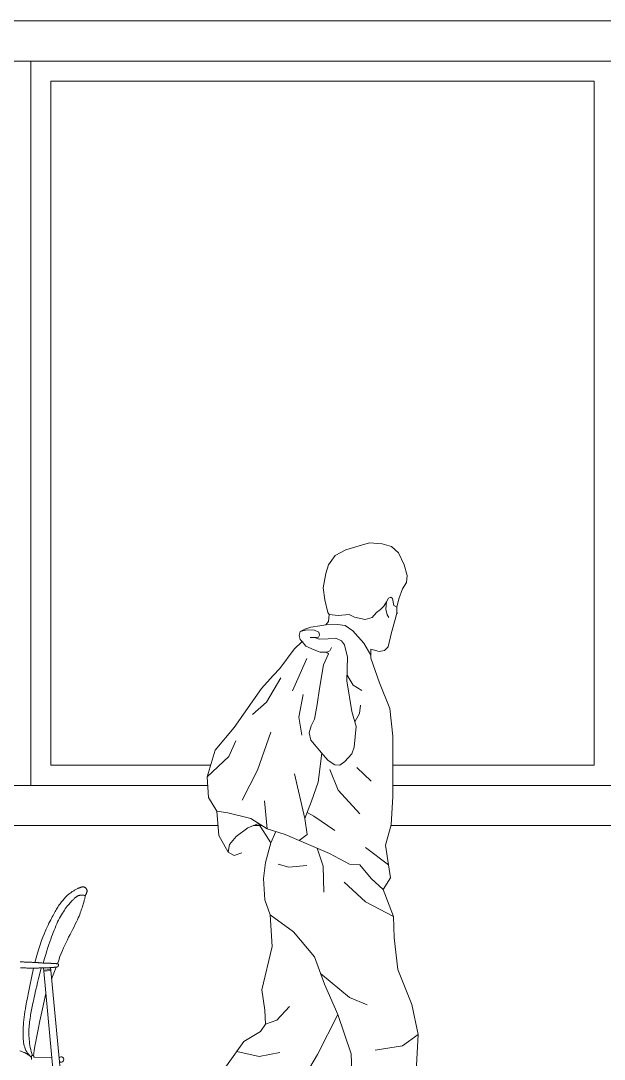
# Model space of a CAD drawing. Header units: metres. Extents: x -48 to 2360, y -1392 to 453.
# Drawn here: x 1315.279 to 1316.729, y 357.408 to 359.989 of the extents above; entities that cross this region are included whole.
import ezdxf

# ---------------------------------------------------------------- set-up
doc = ezdxf.new("R2010")
doc.units = ezdxf.units.M
doc.layers.get('0').update_dxf_attribs({"color": 200})
doc.layers.add('corte2', color=213, linetype='Continuous', lineweight=9)
doc.layers.add('corte3', color=215, linetype='Continuous', lineweight=5)

# ---------------------------------------------------------------- blocks, each defined once
blk = doc.blocks.new('mesas y sillas de cafeteria')
for p, q in [((51.1884, -14.294), (51.1877, -14.2856)), ((51.206, -14.2923), (51.2052, -14.2849))]:
    blk.add_line(p, q)
for points in [[(51.2225, -14.2753), (51.2257, -14.266), (51.2288, -14.2575), (51.2319, -14.2497), (51.2349, -14.2424), (51.2379, -14.2355), (51.241, -14.229), (51.2441, -14.2225), (51.2472, -14.216), (51.2505, -14.2094), (51.2539, -14.2028), (51.2573, -14.1961), (51.2606, -14.1896), (51.2638, -14.1832), (51.2669, -14.1771), (51.2697, -14.1713), (51.2722, -14.166), (51.2744, -14.1611), (51.2763, -14.1567), (51.278, -14.1527), (51.2794, -14.149), (51.2806, -14.1455), (51.2818, -14.1423), (51.2828, -14.1392), (51.2838, -14.1362), (51.2847, -14.1332), (51.2856, -14.1303), (51.2865, -14.1275), (51.2873, -14.1248), (51.2881, -14.1222), (51.2888, -14.1198), (51.2894, -14.1176), (51.29, -14.1156), (51.2904, -14.1139), (51.2907, -14.1124), (51.2909, -14.1111), (51.2911, -14.1099), (51.2913, -14.1089), (51.2914, -14.108), (51.2916, -14.1072), (51.2918, -14.1065), (51.292, -14.1057), (51.2923, -14.105), (51.2926, -14.1043), (51.2929, -14.1037), (51.2932, -14.103), (51.2936, -14.1024), (51.2939, -14.1018), (51.2942, -14.1012), (51.2945, -14.1006), (51.2948, -14.1), (51.295, -14.0995), (51.2952, -14.0989), (51.2954, -14.0984), (51.2956, -14.0978), (51.2958, -14.0973), (51.2959, -14.0967), (51.296, -14.0961), (51.2961, -14.0955), (51.2962, -14.0949), (51.2962, -14.0942), (51.2962, -14.0936), (51.2961, -14.0929), (51.2959, -14.0922), (51.2957, -14.0915), (51.2954, -14.0908), (51.2951, -14.0901), (51.2947, -14.0894), (51.2942, -14.0887), (51.2937, -14.0881), (51.2932, -14.0874), (51.2926, -14.0869), (51.292, -14.0863), (51.2914, -14.0858), (51.2908, -14.0854), (51.2902, -14.0851), (51.2895, -14.0848), (51.2888, -14.0845), (51.2881, -14.0844), (51.2873, -14.0843), (51.2865, -14.0842), (51.2857, -14.0842), (51.2848, -14.0843), (51.2839, -14.0844), (51.283, -14.0846), (51.282, -14.0848), (51.281, -14.0851), (51.28, -14.0854), (51.279, -14.0858), (51.2779, -14.0862), (51.2768, -14.0866), (51.2756, -14.0871), (51.2744, -14.0877), (51.2731, -14.0883), (51.2717, -14.089), (51.2703, -14.0898), (51.2687, -14.0906), (51.267, -14.0916), (51.2652, -14.0926), (51.2634, -14.0937), (51.2615, -14.0948), (51.2596, -14.096), (51.2577, -14.0973), (51.2558, -14.0986), (51.2539, -14.1), (51.2521, -14.1014), (51.2504, -14.1028), (51.2487, -14.1043), (51.247, -14.1059), (51.2453, -14.1075), (51.2436, -14.1092), (51.2419, -14.111), (51.2402, -14.1129), (51.2384, -14.1149), (51.2366, -14.117), (51.2347, -14.1193), (51.2328, -14.1216), (51.231, -14.1239), (51.2291, -14.1264), (51.2273, -14.1289), (51.2255, -14.1316), (51.2237, -14.1342), (51.222, -14.137), (51.2203, -14.1398), (51.2186, -14.1427), (51.217, -14.1457), (51.2152, -14.1488), (51.2135, -14.152), (51.2117, -14.1553), (51.2098, -14.1588), (51.2078, -14.1624), (51.2058, -14.1662), (51.2037, -14.1702), (51.2015, -14.1745), (51.1992, -14.1791), (51.1969, -14.184), (51.1945, -14.1893), (51.1919, -14.195), (51.1893, -14.2014), (51.1864, -14.2089), (51.1832, -14.2177), (51.1797, -14.2281), (51.1757, -14.2404), (51.1713, -14.255), (51.1664, -14.2721)], [(51.2917, -14.106), (51.2897, -14.1055), (51.2879, -14.1051), (51.2865, -14.1049), (51.2852, -14.1047), (51.2841, -14.1046), (51.2832, -14.1045), (51.2823, -14.1045), (51.2816, -14.1046), (51.2808, -14.1046), (51.2801, -14.1047), (51.2793, -14.1048), (51.2786, -14.1049), (51.2779, -14.1051), (51.2772, -14.1053), (51.2765, -14.1055), (51.2758, -14.1057), (51.275, -14.106), (51.2743, -14.1063), (51.2735, -14.1066), (51.2728, -14.107), (51.272, -14.1074), (51.2712, -14.1078), (51.2704, -14.1083), (51.2696, -14.1088), (51.2688, -14.1094), (51.268, -14.11), (51.2671, -14.1107), (51.2662, -14.1116), (51.2651, -14.1125), (51.264, -14.1137), (51.2627, -14.1149), (51.2613, -14.1164), (51.2596, -14.1181), (51.2578, -14.12), (51.2559, -14.1221), (51.2538, -14.1244), (51.2517, -14.1269), (51.2494, -14.1296), (51.2471, -14.1325), (51.2447, -14.1355), (51.2422, -14.1388), (51.2398, -14.1423), (51.2373, -14.1459), (51.2349, -14.1497), (51.2324, -14.1537), (51.23, -14.1579), (51.2276, -14.1622), (51.2253, -14.1667), (51.2231, -14.1714), (51.2209, -14.1762), (51.2187, -14.1812), (51.2166, -14.1864), (51.2145, -14.1917), (51.2124, -14.1972), (51.2103, -14.2028), (51.2082, -14.2085), (51.206, -14.2145), (51.2038, -14.2207), (51.2015, -14.2274), (51.199, -14.2348), (51.1964, -14.2429), (51.1935, -14.252), (51.1904, -14.2621), (51.1871, -14.2736)], [(51.1305, -14.2856), (51.1329, -14.2856), (51.1352, -14.2857), (51.1375, -14.2857), (51.1398, -14.2857), (51.1421, -14.2857), (51.1443, -14.2857), (51.1465, -14.2858), (51.1486, -14.2858), (51.1507, -14.2858), (51.1527, -14.2858), (51.1547, -14.2858), (51.1567, -14.2858), (51.1586, -14.2858), (51.1605, -14.2858), (51.1623, -14.2858), (51.1641, -14.2858), (51.1658, -14.2858), (51.1675, -14.2858), (51.1692, -14.2858), (51.1708, -14.2858), (51.1724, -14.2858), (51.1739, -14.2858), (51.1755, -14.2858), (51.1769, -14.2857), (51.1784, -14.2857), (51.1798, -14.2857), (51.1811, -14.2857), (51.1825, -14.2857), (51.1837, -14.2857), (51.185, -14.2856), (51.1862, -14.2856), (51.1874, -14.2856), (51.1886, -14.2856), (51.1897, -14.2855), (51.1908, -14.2855), (51.1919, -14.2855), (51.1929, -14.2854), (51.1939, -14.2854), (51.1949, -14.2854), (51.1959, -14.2853), (51.1968, -14.2853), (51.1977, -14.2853), (51.1986, -14.2852), (51.1994, -14.2852), (51.2002, -14.2852), (51.201, -14.2851), (51.2018, -14.2851), (51.2025, -14.285), (51.2033, -14.285), (51.204, -14.285), (51.2046, -14.2849), (51.2053, -14.2849), (51.2059, -14.2848), (51.2066, -14.2848), (51.2072, -14.2848), (51.2077, -14.2847), (51.2083, -14.2847), (51.2088, -14.2846), (51.2094, -14.2846), (51.2099, -14.2845), (51.2104, -14.2845), (51.2108, -14.2845), (51.2113, -14.2844), (51.2117, -14.2844), (51.2122, -14.2843), (51.2126, -14.2843), (51.213, -14.2843), (51.2134, -14.2842), (51.2138, -14.2842), (51.2141, -14.2842), (51.2145, -14.2841), (51.2148, -14.2841), (51.2152, -14.284), (51.2155, -14.284), (51.2158, -14.284), (51.2161, -14.2839), (51.2164, -14.2839), (51.2167, -14.2839), (51.217, -14.2838), (51.2173, -14.2838), (51.2175, -14.2838), (51.2178, -14.2837), (51.218, -14.2837), (51.2183, -14.2837), (51.2185, -14.2837), (51.2188, -14.2836), (51.219, -14.2836), (51.2192, -14.2836), (51.2194, -14.2835), (51.2196, -14.2835), (51.2198, -14.2835), (51.22, -14.2835), (51.2201, -14.2834), (51.2203, -14.2834), (51.2205, -14.2834), (51.2206, -14.2834), (51.2208, -14.2833), (51.2209, -14.2833), (51.2211, -14.2833), (51.2212, -14.2833), (51.2213, -14.2832), (51.2215, -14.2832), (51.2216, -14.2832), (51.2217, -14.2832), (51.2218, -14.2831), (51.2219, -14.2831), (51.222, -14.2831), (51.2221, -14.2831), (51.2222, -14.283), (51.2223, -14.283), (51.2224, -14.283), (51.2225, -14.283), (51.2225, -14.283), (51.2226, -14.2829), (51.2227, -14.2829), (51.2227, -14.2829), (51.2228, -14.2829), (51.2229, -14.2828), (51.2229, -14.2828), (51.223, -14.2828), (51.223, -14.2828), (51.2231, -14.2827), (51.2231, -14.2827), (51.2232, -14.2827), (51.2232, -14.2827), (51.2233, -14.2826), (51.2233, -14.2826), (51.2233, -14.2826), (51.2234, -14.2825), (51.2234, -14.2825), (51.2234, -14.2825), (51.2235, -14.2825), (51.2235, -14.2824), (51.2235, -14.2824), (51.2236, -14.2824), (51.2236, -14.2823), (51.2236, -14.2823), (51.2237, -14.2823), (51.2237, -14.2823), (51.2237, -14.2822), (51.2238, -14.2822), (51.2238, -14.2822), (51.2238, -14.2821), (51.2238, -14.2821), (51.2239, -14.2821), (51.2239, -14.282), (51.2239, -14.282), (51.224, -14.2819), (51.224, -14.2819), (51.224, -14.2819), (51.224, -14.2818), (51.2241, -14.2818), (51.2241, -14.2818), (51.2241, -14.2817), (51.2241, -14.2817), (51.2242, -14.2816), (51.2242, -14.2816), (51.2242, -14.2816), (51.2242, -14.2815), (51.2243, -14.2815), (51.2243, -14.2814), (51.2243, -14.2814), (51.2243, -14.2814), (51.2244, -14.2813), (51.2244, -14.2813), (51.2244, -14.2812), (51.2244, -14.2812), (51.2245, -14.2812), (51.2245, -14.2811), (51.2245, -14.2811), (51.2245, -14.281), (51.2245, -14.281), (51.2246, -14.2809), (51.2246, -14.2809), (51.2246, -14.2809), (51.2246, -14.2808), (51.2246, -14.2808), (51.2247, -14.2807), (51.2247, -14.2807), (51.2247, -14.2806), (51.2247, -14.2806), (51.2247, -14.2805), (51.2248, -14.2805), (51.2248, -14.2805), (51.2248, -14.2804), (51.2248, -14.2804), (51.2248, -14.2803), (51.2249, -14.2803), (51.2249, -14.2802), (51.2249, -14.2802), (51.2249, -14.2802), (51.2249, -14.2801), (51.2249, -14.2801), (51.225, -14.28), (51.225, -14.28), (51.225, -14.2799), (51.225, -14.2799), (51.225, -14.2798), (51.225, -14.2798), (51.2251, -14.2798), (51.2251, -14.2797), (51.2251, -14.2797), (51.2251, -14.2796), (51.2251, -14.2796), (51.2251, -14.2795), (51.2251, -14.2795), (51.2251, -14.2794), (51.2252, -14.2794), (51.2252, -14.2794), (51.2252, -14.2793), (51.2252, -14.2793), (51.2252, -14.2792), (51.2252, -14.2792), (51.2252, -14.2791), (51.2252, -14.2791), (51.2252, -14.2791), (51.2253, -14.279), (51.2253, -14.279), (51.2253, -14.2789), (51.2253, -14.2789), (51.2253, -14.2789), (51.2253, -14.2788), (51.2253, -14.2788), (51.2253, -14.2787), (51.2253, -14.2787), (51.2253, -14.2787), (51.2253, -14.2786), (51.2253, -14.2786), (51.2254, -14.2785), (51.2254, -14.2785), (51.2254, -14.2785), (51.2254, -14.2784), (51.2254, -14.2784), (51.2254, -14.2783), (51.2254, -14.2783), (51.2254, -14.2783), (51.2254, -14.2782), (51.2254, -14.2782), (51.2254, -14.2781), (51.2254, -14.2781), (51.2254, -14.2781), (51.2254, -14.278), (51.2254, -14.278), (51.2254, -14.278), (51.2254, -14.2779), (51.2254, -14.2779), (51.2254, -14.2778), (51.2254, -14.2778), (51.2254, -14.2778), (51.2254, -14.2777), (51.2254, -14.2777), (51.2254, -14.2777), (51.2254, -14.2776), (51.2254, -14.2776), (51.2254, -14.2776), (51.2254, -14.2775), (51.2254, -14.2775), (51.2254, -14.2775), (51.2254, -14.2774), (51.2253, -14.2774), (51.2253, -14.2774), (51.2253, -14.2773), (51.2253, -14.2773), (51.2253, -14.2773), (51.2253, -14.2772), (51.2253, -14.2772), (51.2253, -14.2772), (51.2253, -14.2771), (51.2253, -14.2771), (51.2253, -14.2771), (51.2252, -14.277), (51.2252, -14.277), (51.2252, -14.277), (51.2252, -14.277), (51.2252, -14.2769), (51.2252, -14.2769), (51.2252, -14.2769), (51.2252, -14.2768), (51.2251, -14.2768), (51.2251, -14.2768), (51.2251, -14.2768), (51.2251, -14.2767), (51.2251, -14.2767), (51.2251, -14.2767), (51.225, -14.2766), (51.225, -14.2766), (51.225, -14.2766), (51.225, -14.2766), (51.225, -14.2765), (51.2249, -14.2765), (51.2249, -14.2765), (51.2249, -14.2765), (51.2249, -14.2764), (51.2249, -14.2764), (51.2248, -14.2764), (51.2248, -14.2764), (51.2248, -14.2763), (51.2248, -14.2763), (51.2247, -14.2763), (51.2247, -14.2763), (51.2247, -14.2762), (51.2247, -14.2762), (51.2246, -14.2762), (51.2246, -14.2762), (51.2246, -14.2761), (51.2245, -14.2761), (51.2245, -14.2761), (51.2245, -14.2761), (51.2245, -14.2761), (51.2244, -14.276), (51.2244, -14.276), (51.2244, -14.276), (51.2243, -14.276), (51.2243, -14.2759), (51.2243, -14.2759), (51.2242, -14.2759), (51.2242, -14.2759), (51.2242, -14.2759), (51.2241, -14.2758), (51.2241, -14.2758), (51.2241, -14.2758), (51.224, -14.2758), (51.224, -14.2758), (51.224, -14.2757), (51.2239, -14.2757), (51.2239, -14.2757), (51.2238, -14.2757), (51.2238, -14.2757), (51.2238, -14.2757), (51.2237, -14.2756), (51.2237, -14.2756), (51.2236, -14.2756), (51.2236, -14.2756), (51.2235, -14.2756), (51.2235, -14.2755), (51.2234, -14.2755), (51.2234, -14.2755), (51.2233, -14.2755), (51.2232, -14.2755), (51.2232, -14.2755), (51.2231, -14.2754), (51.223, -14.2754), (51.2229, -14.2754), (51.2228, -14.2754), (51.2227, -14.2754), (51.2226, -14.2753), (51.2225, -14.2753), (51.2223, -14.2753), (51.2222, -14.2753), (51.2221, -14.2753), (51.2219, -14.2752), (51.2217, -14.2752), (51.2216, -14.2752), (51.2214, -14.2752), (51.2212, -14.2752), (51.221, -14.2751), (51.2208, -14.2751), (51.2206, -14.2751), (51.2203, -14.2751), (51.2201, -14.2751), (51.2198, -14.275), (51.2195, -14.275), (51.2192, -14.275), (51.2189, -14.275), (51.2186, -14.2749), (51.2183, -14.2749), (51.2179, -14.2749), (51.2176, -14.2748), (51.2172, -14.2748), (51.2168, -14.2748), (51.2164, -14.2748), (51.2159, -14.2747), (51.2155, -14.2747), (51.215, -14.2747), (51.2145, -14.2746), (51.214, -14.2746), (51.2135, -14.2746), (51.2129, -14.2745), (51.2124, -14.2745), (51.2118, -14.2745), (51.2112, -14.2744), (51.2106, -14.2744), (51.2099, -14.2743), (51.2092, -14.2743), (51.2085, -14.2743), (51.2078, -14.2742), (51.2071, -14.2742), (51.2063, -14.2741), (51.2055, -14.2741), (51.2046, -14.2741), (51.2037, -14.274), (51.2027, -14.274), (51.2017, -14.274), (51.2006, -14.274), (51.1995, -14.2739), (51.1983, -14.2739), (51.1971, -14.2739), (51.196, -14.2739), (51.1948, -14.2739), (51.1935, -14.2738), (51.1923, -14.2738), (51.1912, -14.2737), (51.19, -14.2737), (51.1888, -14.2736), (51.1876, -14.2736), (51.1865, -14.2735), (51.1853, -14.2734), (51.1841, -14.2733), (51.183, -14.2732), (51.1818, -14.2731), (51.1807, -14.273), (51.1795, -14.2729), (51.1783, -14.2728), (51.1771, -14.2727), (51.1758, -14.2726), (51.1745, -14.2725), (51.1731, -14.2725), (51.1716, -14.2724), (51.1702, -14.2723), (51.1686, -14.2722), (51.167, -14.2721), (51.1654, -14.272), (51.1638, -14.272), (51.1621, -14.2719), (51.1604, -14.2718), (51.1587, -14.2717), (51.1569, -14.2716), (51.1551, -14.2716), (51.1533, -14.2715), (51.1515, -14.2714), (51.1496, -14.2713), (51.1477, -14.2712), (51.1458, -14.2712), (51.1439, -14.2711), (51.1419, -14.271), (51.1399, -14.2709), (51.1379, -14.2708), (51.1359, -14.2707), (51.1338, -14.2706), (51.1317, -14.2705), (51.1296, -14.2705)], [(51.1579, -14.5073), (51.1544, -14.5044), (51.1513, -14.5011), (51.1486, -14.4977), (51.1464, -14.4941), (51.1444, -14.4904), (51.1427, -14.4866), (51.1414, -14.4827), (51.1402, -14.4788), (51.1393, -14.4749), (51.1385, -14.471), (51.138, -14.467), (51.1376, -14.4628), (51.1373, -14.4585), (51.1372, -14.454), (51.1372, -14.4493), (51.1373, -14.4442), (51.1375, -14.4388), (51.1378, -14.4331), (51.1382, -14.4271), (51.1386, -14.4209), (51.1392, -14.4144), (51.14, -14.4078), (51.1408, -14.401), (51.1418, -14.3941), (51.1429, -14.3871), (51.1442, -14.3794), (51.1459, -14.3704), (51.148, -14.3596), (51.1507, -14.3463), (51.1541, -14.33), (51.1583, -14.31), (51.1634, -14.2858)], [(51.1607, -14.5031), (51.159, -14.4983), (51.1575, -14.4935), (51.1562, -14.4885), (51.1551, -14.4835), (51.1542, -14.4785), (51.1535, -14.4735), (51.1529, -14.4686), (51.1524, -14.4638), (51.152, -14.4591), (51.1518, -14.4546), (51.1517, -14.4502), (51.1517, -14.4458), (51.1517, -14.4415), (51.1519, -14.4372), (51.1522, -14.4329), (51.1525, -14.4286), (51.153, -14.4242), (51.1534, -14.4198), (51.154, -14.4154), (51.1546, -14.411), (51.1553, -14.4066), (51.156, -14.4023), (51.1567, -14.398), (51.1575, -14.3938), (51.1582, -14.3897), (51.159, -14.3857), (51.1599, -14.3816), (51.1608, -14.3774), (51.1617, -14.3731), (51.1627, -14.3685), (51.1638, -14.3636), (51.1649, -14.3584), (51.1662, -14.3527), (51.1676, -14.3464), (51.1692, -14.3393), (51.171, -14.3313), (51.1732, -14.3221), (51.1757, -14.3115), (51.1787, -14.2994), (51.1821, -14.2857)], [(51.2057, -14.2894), (51.1882, -14.291)], [(51.206, -14.2923), (51.266, -14.9203), (51.2468, -14.9215), (51.1884, -14.294)], [(51.206, -14.2923), (51.1884, -14.294)], [(51.2079, -14.3133), (51.2192, -14.2836)], [(51.1631, -14.5043), (51.1649, -14.4911), (51.1667, -14.4797), (51.1686, -14.4684), (51.171, -14.4554), (51.1744, -14.4388), (51.179, -14.4168), (51.1852, -14.3876), (51.1934, -14.3494)], [(51.1568, -14.5064), (51.1541, -14.5044), (51.1519, -14.5027), (51.1502, -14.5015), (51.1489, -14.5006), (51.1479, -14.4999), (51.1472, -14.4993), (51.1465, -14.4989), (51.1458, -14.4985), (51.145, -14.4981), (51.1442, -14.4976), (51.1432, -14.4971), (51.1421, -14.4966), (51.1408, -14.496), (51.1394, -14.4954), (51.1378, -14.4948), (51.136, -14.4941), (51.1339, -14.4934), (51.1318, -14.4926), (51.1294, -14.4919)], [(51.1582, -14.5133), (51.1581, -14.5122), (51.158, -14.5111), (51.158, -14.5101), (51.1579, -14.5092), (51.1579, -14.5083), (51.1579, -14.5076), (51.1579, -14.5069), (51.1579, -14.5063), (51.158, -14.5058), (51.1581, -14.5054), (51.1581, -14.505), (51.1582, -14.5047), (51.1584, -14.5044), (51.1585, -14.5042), (51.1587, -14.504), (51.1588, -14.5038), (51.159, -14.5036), (51.1593, -14.5034), (51.1595, -14.5033), (51.1598, -14.5032), (51.1602, -14.5031), (51.1606, -14.5031), (51.161, -14.5031), (51.1615, -14.5032), (51.162, -14.5034), (51.1625, -14.5037), (51.1631, -14.5043), (51.1636, -14.5051), (51.1641, -14.5062), (51.1646, -14.5077)], [(51.2084, -14.5086), (51.1646, -14.5077)]]:
    blk.add_lwpolyline(points)
blk.add_arc((51.2317, -14.513), 0.00665, 231.6503, 139.2694)
blk = doc.blocks.new('A$C55BF1DDE')
for points in [[(0.3795, 0.899), (0.378, 0.8989), (0.3776, 0.9076), (0.3809, 0.9199), (0.3861, 0.9341), (0.3918, 0.9436), (0.3928, 0.954), (0.3885, 0.9696), (0.38, 0.9871), (0.37, 0.9963), (0.3563, 1.0001), (0.3378, 1.0015), (0.3226, 0.9973), (0.3032, 0.9911), (0.2875, 0.9831), (0.2781, 0.9693), (0.2741, 0.9569), (0.2703, 0.9356), (0.2727, 0.9181), (0.277, 0.8996), (0.2789, 0.8968), (0.2779, 0.8868), (0.2741, 0.8816), (0.2654, 0.8803), (0.2654, 0.8803), (0.2521, 0.8783), (0.2433, 0.8756), (0.2366, 0.872), (0.2352, 0.8663), (0.2366, 0.8601), (0.2394, 0.8573), (0.2276, 0.8459), (0.2067, 0.818), (0.1968, 0.8076), (0.1802, 0.7886), (0.1401, 0.7317), (0.1123, 0.6987), (0.1006, 0.6593), (0.1027, 0.6294), (0.1145, 0.6092), (0.1305, 0.6071), (0.1646, 0.5986), (0.1881, 0.5836), (0.2147, 0.5751), (0.235, 0.5666), (0.2467, 0.5751), (0.2435, 0.5986), (0.2531, 0.6241), (0.2627, 0.6518), (0.268, 0.6942)], [(0.3626, 0.9151), (0.3589, 0.9091), (0.3538, 0.9042), (0.3482, 0.8996), (0.3416, 0.8924), (0.3317, 0.8893), (0.3159, 0.8928), (0.3083, 0.8969), (0.2919, 0.8952), (0.2789, 0.8968)], [(0.3776, 0.9076), (0.3733, 0.9098), (0.3715, 0.9203), (0.3692, 0.9223), (0.3655, 0.9205), (0.3626, 0.9151), (0.3616, 0.9044), (0.3639, 0.8961), (0.3661, 0.8922)], [(0.201, 0.5795), (0.1934, 0.5629), (0.1859, 0.5342), (0.1827, 0.5107), (0.1849, 0.4798), (0.1925, 0.4578), (0.1925, 0.4578), (0.1957, 0.4117), (0.1806, 0.3481), (0.1849, 0.3183), (0.1859, 0.2981), (0.1785, 0.2874), (0.1539, 0.2725), (0.1337, 0.2437), (0.0974, 0.1937), (0.0665, 0.1564), (0.0569, 0.1404), (0.0366, 0.1372), (0.0228, 0.1287), (0.0196, 0.1159), (0.0089, 0.1063), (0.0014, 0.093), (0, 0.0759), (0.0196, 0.0617), (0.0321, 0.0552), (0.041, 0.0546), (0.0576, 0.035), (0.0754, 0.0154), (0.095, 0.0042), (0.1129, 0), (0.1295, 0.0005), (0.134, 0.0063), (0.1324, 0.0146), (0.1212, 0.022), (0.1057, 0.0326), (0.0998, 0.0433), (0.0974, 0.0581), (0.1016, 0.0593), (0.0998, 0.0748), (0.1081, 0.0789), (0.1176, 0.0813), (0.1206, 0.089), (0.1241, 0.0985), (0.1354, 0.1121), (0.1491, 0.1246), (0.1816, 0.1559), (0.2115, 0.1899), (0.2445, 0.224), (0.2618, 0.2534), (0.2917, 0.312), (0.3109, 0.2545), (0.312, 0.2278), (0.3269, 0.1575), (0.3504, 0.0801), (0.3472, 0.0705), (0.3493, 0.0524), (0.3418, 0.0311), (0.3461, 0.0162), (0.348, 0.0097), (0.3495, 0.0001), (0.3853, 0.0001), (0.3884, 0.0042), (0.4409, 0.0009), (0.4833, 0.0009), (0.5065, 0.0009), (0.5126, 0.0011), (0.5131, 0.0198), (0.5099, 0.0251), (0.501, 0.0279), (0.4883, 0.0299), (0.4666, 0.0344), (0.4495, 0.0405), (0.4459, 0.0425), (0.4419, 0.0415), (0.4348, 0.0455), (0.4303, 0.0476), (0.4323, 0.0506), (0.4242, 0.0577), (0.4222, 0.0708), (0.4288, 0.0738), (0.4378, 0.0875), (0.4293, 0.1088), (0.4197, 0.1376), (0.409, 0.1813), (0.406, 0.2288), (0.4092, 0.2831), (0.3996, 0.3268), (0.3793, 0.3779), (0.374, 0.4243), (0.3729, 0.4552), (0.358, 0.4946), (0.3687, 0.5117), (0.3655, 0.5309), (0.3612, 0.5596), (0.3697, 0.5894), (0.3719, 0.631), (0.3719, 0.7191), (0.3676, 0.7596), (0.3527, 0.7969), (0.3399, 0.8331), (0.3399, 0.8459), (0.3522, 0.8425), (0.3598, 0.8443), (0.3651, 0.8495), (0.3698, 0.8706), (0.3756, 0.8893), (0.378, 0.8989)], [(0.2741, 0.8816), (0.2913, 0.8823), (0.3024, 0.8806), (0.3135, 0.8729), (0.3294, 0.8548), (0.3399, 0.8372)], [(0.2522, 0.7132), (0.27, 0.6918), (0.2774, 0.6836), (0.2873, 0.6772), (0.2943, 0.6766), (0.3019, 0.6818), (0.3121, 0.6932), (0.3156, 0.7028), (0.3185, 0.7331), (0.3121, 0.7552), (0.3048, 0.7999), (0.3058, 0.8344), (0.3014, 0.8524), (0.2967, 0.8581), (0.2884, 0.8621), (0.2773, 0.8611), (0.2645, 0.8608), (0.2572, 0.8631), (0.2632, 0.8635), (0.2649, 0.8665), (0.2639, 0.8712), (0.2574, 0.8737), (0.2463, 0.8744), (0.2366, 0.872)], [(0.2394, 0.8573), (0.245, 0.8507), (0.2568, 0.8453), (0.2656, 0.8417), (0.2749, 0.8417), (0.278, 0.8393), (0.2706, 0.8233), (0.2649, 0.7888), (0.2612, 0.7654), (0.2573, 0.7438), (0.2527, 0.7339), (0.2496, 0.7237), (0.2522, 0.7132)], [(0.2572, 0.8631), (0.2513, 0.8633)], [(0.2749, 0.8417), (0.2798, 0.8435), (0.2822, 0.8488)], [(0.2461, 0.8323), (0.2252, 0.7852)], [(0.305, 0.8079), (0.314, 0.7935), (0.3264, 0.7857)], [(0.2084, 0.8041), (0.1875, 0.7685), (0.1666, 0.7507)], [(0.2409, 0.78), (0.2346, 0.7465), (0.2388, 0.7204)], [(0.3165, 0.74), (0.3232, 0.7523), (0.3245, 0.7641)], [(0.1519, 0.6252), (0.1739, 0.6691), (0.1938, 0.7246)], [(0.1006, 0.6593), (0.132, 0.689), (0.1425, 0.712)], [(0.2797, 0.6702), (0.2922, 0.6398), (0.3236, 0.6053)], [(0.3194, 0.6733), (0.3404, 0.6534)], [(0.2283, 0.6639), (0.2435, 0.5986)], [(0.1844, 0.6242), (0.1881, 0.5836)], [(0.1514, 0.5482), (0.1398, 0.5443), (0.131, 0.5495), (0.1176, 0.5739), (0.1145, 0.6092), (0.1145, 0.6092)], [(0.2469, 0.6075), (0.2566, 0.6022), (0.287, 0.5813)], [(0.131, 0.5495), (0.1332, 0.5606), (0.1428, 0.5724), (0.1598, 0.585), (0.1757, 0.5915)], [(0.1934, 0.5629), (0.1757, 0.5915)], [(0.358, 0.4946), (0.3402, 0.5109), (0.3235, 0.5308), (0.3088, 0.5318), (0.2795, 0.5475), (0.235, 0.5666)], [(0.2615, 0.5552), (0.27, 0.5287), (0.2711, 0.491)], [(0.332, 0.5562), (0.3655, 0.5309)], [(0.2041, 0.5318), (0.2198, 0.5276), (0.246, 0.5297)], [(0.3729, 0.4552), (0.3319, 0.4769), (0.3009, 0.5056)], [(0.2917, 0.312), (0.272, 0.3563), (0.2572, 0.3963), (0.2268, 0.4327), (0.1925, 0.4578)], [(0.2663, 0.3719), (0.3086, 0.3371), (0.3345, 0.326)], [(0.1859, 0.2981), (0.2022, 0.304), (0.221, 0.3239)], [(0.4092, 0.2831), (0.3859, 0.2664), (0.3461, 0.2598)], [(0.1437, 0.2579), (0.1767, 0.2509), (0.2066, 0.2565)], [(0.1269, 0.157), (0.1601, 0.1835), (0.1745, 0.2045)], [(0.409, 0.1813), (0.4014, 0.1426)], [(0.0569, 0.1404), (0.0688, 0.1313), (0.0799, 0.1199)], [(0.0196, 0.1159), (0.0304, 0.114), (0.0489, 0.1084)], [(0.0014, 0.093), (0.009, 0.0833), (0.0245, 0.073), (0.0385, 0.0645), (0.06, 0.059), (0.0792, 0.0582), (0.0974, 0.0581)], [(0.041, 0.0546), (0.0003, 0.0801)], [(0.0998, 0.0748), (0.0851, 0.0763), (0.0651, 0.0848)], [(0.3497, 0.0782), (0.3621, 0.0729), (0.3717, 0.0729)], [(0.4222, 0.0708), (0.4145, 0.0626), (0.3953, 0.0533)], [(0.0662, 0.0587), (0.0718, 0.0545), (0.0803, 0.0538), (0.0903, 0.0557), (0.0981, 0.054)], [(0.4303, 0.0476), (0.426, 0.0404), (0.4138, 0.0338), (0.4005, 0.0256), (0.382, 0.0216), (0.3613, 0.019), (0.3453, 0.019)], [(0.3493, 0.0524), (0.3602, 0.0485)], [(0.4419, 0.0415), (0.44, 0.0327), (0.4341, 0.0267), (0.4286, 0.0256), (0.4171, 0.0279), (0.4059, 0.0289)], [(0.3884, 0.0042), (0.3672, 0.0046), (0.3488, 0.0045)]]:
    blk.add_lwpolyline(points)

msp = doc.modelspace()

# ---------------------------------------------------------------- linework, layer by layer
at = {"layer": 'corte2', "ltscale": 7, "transparency": 33554687}
for p, q in [((1313.7541, 359.9885), (1318.3041, 359.9885)), ((1313.7541, 357.9885), (1315.7692, 357.9885)), ((1315.8567, 357.9885), (1315.8788, 357.9885)), ((1316.1994, 357.9885), (1317.1966, 357.9885))]:
    msp.add_line(p, q, dxfattribs=at)
at = {"layer": 'corte3', "ltscale": 7, "transparency": 33554687}
for p, q in [((1315.3541, 359.8385), (1316.7041, 359.8385)), ((1315.3541, 358.1385), (1315.7512, 358.1385)), ((1316.2036, 358.1385), (1316.7041, 358.1385))]:
    msp.add_line(p, q, dxfattribs=at)
msp.add_lwpolyline([(1313.8541, 358.0885), (1315.3041, 358.0885), (1315.3041, 359.8385), (1315.3041, 359.8885), (1313.8541, 359.8885), (1313.8541, 359.8385), (1313.8541, 358.1385)], close=True, dxfattribs=at)
for points in [[(1316.2036, 358.0885), (1316.7541, 358.0885), (1316.7541, 359.8385), (1316.7541, 359.8885), (1315.3041, 359.8885), (1315.3041, 359.8385), (1315.3041, 358.1385), (1315.3041, 358.0885), (1315.7439, 358.0885)], [(1315.3541, 359.8385), (1315.3541, 358.1385)], [(1316.7041, 359.8385), (1316.7041, 358.1385)]]:
    msp.add_lwpolyline(points, dxfattribs=at)

# ---------------------------------------------------------------- block references
at = {"layer": 'corte3', "transparency": 33554687, "xscale": 1.7, "yscale": 1.7, "zscale": 1.7}
msp.add_blockref('A$C55BF1DDE', (1315.5714, 356.9885), dxfattribs=at)
at = {"layer": 'corte3', "transparency": 33554687}
msp.add_blockref('mesas y sillas de cafeteria', (1264.1476, 371.9204), dxfattribs=at)

doc.saveas('drawing.dxf')
